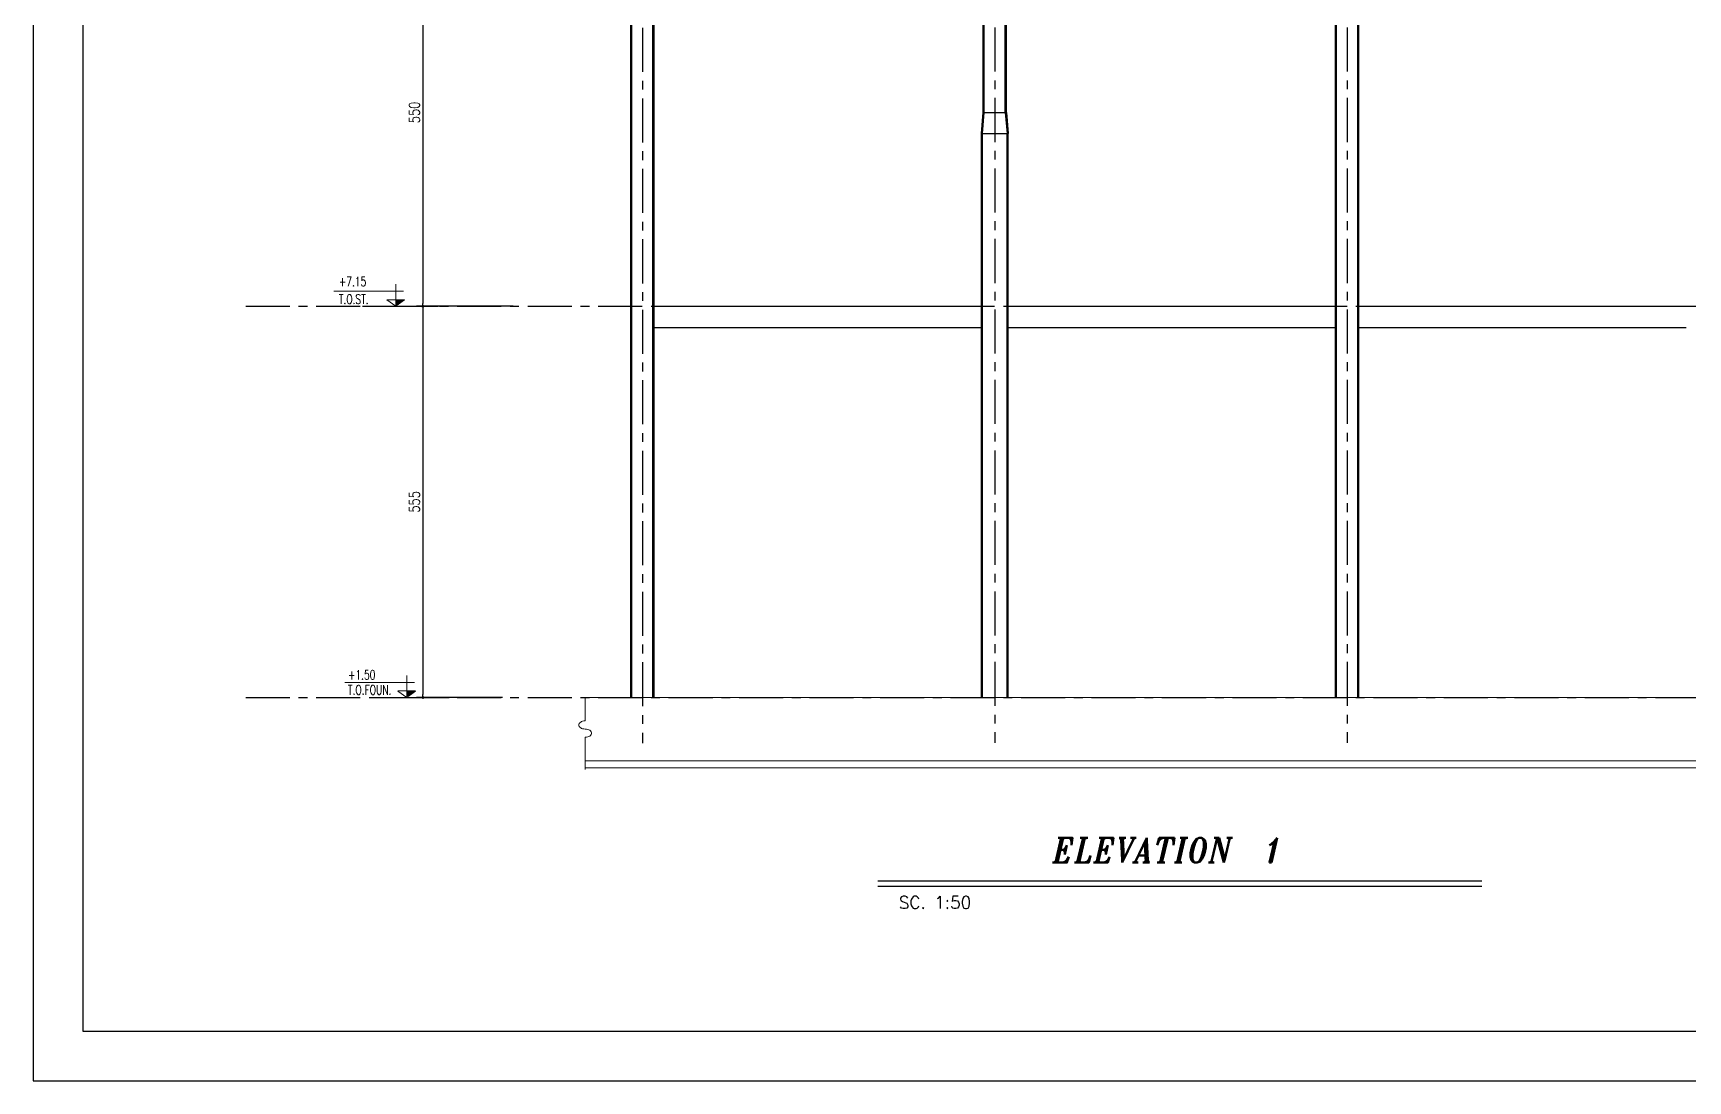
# Model space of a CAD drawing. Header units: inches. Extents: x 460503 to 460688, y 47570 to 48852.
# Drawn here: x 460506.05 to 460553.01, y 48007.6 to 48037.33 of the extents above; entities that cross this region are included whole.
import ezdxf

# ---------------------------------------------------------------- set-up
doc = ezdxf.new("R2010")
doc.units = ezdxf.units.IN
doc.header["$MEASUREMENT"] = 0
doc.linetypes.add('CENTER', pattern=[2, 1.25, -0.25, 0.25, -0.25])
doc.linetypes.add('HIDDEN', pattern=[0.375, 0.25, -0.125])
for name, color, linetype in [('1', 1, 'Continuous'), ('1R', 1, 'Continuous'), ('2H', 2, 'HIDDEN'), ('3', 3, 'HIDDEN'), ('3G', 3, 'Continuous'), ('4C', 4, 'Continuous'), ('6M', 6, 'Continuous'), ('AXE', 1, 'CENTER'), ('D', 1, 'Continuous'), ('DIM', 8, 'Continuous'), ('lateral brace', 5, 'Continuous'), ('Layer4', 118, 'Continuous'), ('LEVEL', 3, 'HIDDEN'), ('TXT', 3, 'Continuous')]:
    doc.layers.add(name, color=color, linetype=linetype)
doc.layers.add('2', color=2, linetype='Continuous', lineweight=9)
doc.styles.add('ITALICT', font='italict')
doc.styles.add('ROMANS', font='ROMANS', dxfattribs={"width": 0.8})
doc.styles.add('ROMANT', font='romant')
doc.dimstyles.new('1-100', dxfattribs={"dimtxt": 0.3, "dimasz": 0.08, "dimexe": 0.18, "dimexo": 0.0625, "dimgap": 0.09, "dimtad": 1, "dimdec": 0, "dimlfac": 100, "dimdsep": 46, "dimtxsty": 'ROMANT', "dimblk": 'DOT', "dimcen": 0.09, "dimclrd": 1, "dimclre": 1, "dimclrt": 3, "dimadec": 0, "dimazin": 0, "dimtfac": 1, "dimtdec": 0, "dimtix": 1, "dimtofl": 0, "dimtmove": 2, "dimatfit": 3, "dimldrblk": 'DOT', "dimfxl": 1, "dimtolj": 1, "dimarcsym": 0})

# ---------------------------------------------------------------- blocks, each defined once
blk = doc.blocks.new('DOT')
at = {"layer": 'DIM', "color": 0, "linetype": 'ByBlock'}
blk.add_line((-0.5, 0), (-1, 0), dxfattribs=at)
at = {"layer": 'DIM', "color": 0, "linetype": 'ByBlock', "const_width": 0.5}
blk.add_lwpolyline([(-0.25, 0, 1), (0.25, 0, 1)], format="xyb", close=True, dxfattribs=at)
blk = doc.blocks.new('*D373')
at = {"layer": 'D', "color": 1, "lineweight": -2, "transparency": 16777216}
for p, q in [((460519.665, 48029.58), (460516.927, 48029.58)), ((460517.107, 48029.5), (460517.107, 48018.56)), ((460519.367, 48018.48), (460516.927, 48018.48))]:
    blk.add_line(p, q, dxfattribs=at)
at = {"layer": 'Defpoints', "color": 0, "transparency": 16777216}
for p in [(460519.727, 48029.58), (460517.107, 48018.48), (460519.429, 48018.48)]:
    blk.add_point(p, dxfattribs=at)
at = {"layer": 'D', "color": 1, "lineweight": -2, "transparency": 16777216, "xscale": 0.08, "yscale": 0.08, "zscale": 0.08}
for p, rotation in [((460517.107, 48029.58), 90), ((460517.107, 48018.48), 270)]:
    blk.add_blockref('DOT', p, dxfattribs=dict(at, rotation=rotation))
at = {"layer": 'D', "color": 2, "transparency": 16777216, "insert": (460516.867, 48024.03), "char_height": 0.3, "attachment_point": 5, "rotation": 90, "style": 'ROMANS'}
blk.add_mtext('\\A1;555', dxfattribs=at)
blk = doc.blocks.new('_Dot')
at = {"layer": 'DIM', "color": 0, "lineweight": -2}
blk.add_line((-0.5, 0), (-1, 0), dxfattribs=at)
at = {"layer": 'DIM', "color": 0, "const_width": 0.5}
blk.add_lwpolyline([(-0.25, 0, 1), (0.25, 0, 1)], format="xyb", close=True, dxfattribs=at)
blk = doc.blocks.new('*D374')
at = {"layer": 'D', "color": 1, "lineweight": -2, "transparency": 16777216}
for p, q in [((460519.525, 48040.58), (460516.927, 48040.58)), ((460517.107, 48040.5), (460517.107, 48029.66)), ((460519.367, 48029.58), (460516.927, 48029.58))]:
    blk.add_line(p, q, dxfattribs=at)
at = {"layer": 'Defpoints', "color": 0, "transparency": 16777216}
for p in [(460519.588, 48040.58), (460517.107, 48029.58), (460519.429, 48029.58)]:
    blk.add_point(p, dxfattribs=at)
at = {"layer": 'D', "color": 1, "lineweight": -2, "transparency": 16777216, "xscale": 0.08, "yscale": 0.08, "zscale": 0.08}
for p, rotation in [((460517.107, 48040.58), 90), ((460517.107, 48029.58), 270)]:
    blk.add_blockref('DOT', p, dxfattribs=dict(at, rotation=rotation))
at = {"layer": 'D', "color": 2, "transparency": 16777216, "insert": (460516.867, 48035.08), "char_height": 0.3, "attachment_point": 5, "rotation": 90, "style": 'ROMANS'}
blk.add_mtext('\\A1;550', dxfattribs=at)
blk = doc.blocks.new('ss')
at = {"layer": '2'}
for p, q in [((0, 0.137), (0, 0.514)), ((0, -0.137), (0, -0.674))]:
    blk.add_line(p, q, dxfattribs=at)
for points in [[(0, 0, -0.064661), (-0.043, 0.006, -0.077521), (-0.076, 0.02, -0.107173), (-0.1, 0.044, -0.145), (-0.107, 0.069, -0.145), (-0.1, 0.093, -0.107173), (-0.076, 0.117, -0.077521), (-0.043, 0.131, -0.064661), (0, 0.137, -0.064661)], [(0, -0.137, 0.064661), (0.043, -0.131, 0.077521), (0.076, -0.117, 0.107173), (0.1, -0.093, 0.145), (0.107, -0.069, 0.145), (0.1, -0.044, 0.107173), (0.076, -0.02, 0.077521), (0.043, -0.006, 0.064661), (0, 0, 0.064661)]]:
    blk.add_lwpolyline(points, format="xyb", dxfattribs=at)

msp = doc.modelspace()

# ---------------------------------------------------------------- hatches: boundary and pattern name
at = {"layer": '1R'}
h = msp.add_hatch(color=256, dxfattribs=at)
h.dxf.hatch_style = 1
h.paths.add_polyline_path([(460533.00534581, 48035.10116786), (460533.00534581, 48035.07974456), (460533.03534581, 48035.07974456)])
h.paths.add_polyline_path([(460533.00534581, 48035.07974456), (460533.00366149, 48035.05953279), (460533.03534581, 48035.07974456)])
h = msp.add_hatch(color=256, dxfattribs=at)
h.dxf.hatch_style = 1
h.paths.add_polyline_path([(460533.66534581, 48035.07974456), (460533.66534581, 48035.10116786), (460533.63534581, 48035.07974456)])
h.paths.add_polyline_path([(460533.66703012, 48035.05953279), (460533.66534581, 48035.07974456), (460533.63534581, 48035.07974456)])
h = msp.add_hatch(color=256, dxfattribs=at)
h.dxf.hatch_style = 1
h.paths.add_polyline_path([(460532.9569858, 48034.49942444), (460532.95534581, 48034.47974456), (460532.98534581, 48034.47974456)])
h.paths.add_polyline_path([(460532.95534581, 48034.47974456), (460532.95534581, 48034.45832127), (460532.98534581, 48034.47974456)])
h = msp.add_hatch(color=256, dxfattribs=at)
h.dxf.hatch_style = 1
h.paths.add_polyline_path([(460533.71534581, 48034.47974456), (460533.71370582, 48034.49942444), (460533.68534581, 48034.47974456)])
h.paths.add_polyline_path([(460533.71534581, 48034.45832127), (460533.71534581, 48034.47974456), (460533.68534581, 48034.47974456)])

# ---------------------------------------------------------------- linework, layer by layer
at = {"layer": '1'}
msp.add_lwpolyline([(460507.46120186, 48009.01534443), (460588.72955203, 48009.01534443), (460588.72955203, 48065.64834106), (460507.46120186, 48065.64834106)], close=True, dxfattribs=at)
at = {"layer": '1R'}
for p, q in [((460533.03534581, 48035.07974456, 0.01999995), (460533.00366252, 48035.05954508, 0.01437496)), ((460533.03534581, 48035.07974456, 0.01999995), (460533.00534581, 48035.10116786, 0.01999995)), ((460533.00534581, 48035.07974456, 0.00499999), (460533.66534581, 48035.07974456, 0.00499999)), ((460533.05534581, 48035.07974456, 0.01999995), (460533.66534581, 48035.07974456, 0.01999995)), ((460533.63534581, 48035.07974456, 0.01999995), (460533.66534581, 48035.10116786, 0.01999995)), ((460533.63534581, 48035.07974456, 0.01999995), (460533.66701534, 48035.0597102, 0.01437496)), ((460532.95534581, 48034.47974456, 0.00499999), (460533.71534581, 48034.47974456, 0.00499999)), ((460532.95534581, 48034.47974456, 0.00499999), (460533.71534581, 48034.47974456, 0.00499999)), ((460532.95534581, 48034.47974456, 0.00499999), (460533.56534581, 48034.47974456, 0.00499999)), ((460532.95534581, 48034.47974456, 0.00499999), (460533.56534581, 48034.47974456, 0.00499999)), ((460532.98534581, 48034.47974456, 0.00499999), (460532.95534581, 48034.45832127, 0.00499999)), ((460532.98534581, 48034.47974456, 0.00499999), (460532.9569858, 48034.49942444, 0.00499999)), ((460533.68534581, 48034.47974456, 0.00499999), (460533.71370582, 48034.49942444, 0.00499999)), ((460533.68534581, 48034.47974456, 0.00499999), (460533.71534581, 48034.45832127, 0.00499999))]:
    msp.add_line(p, q, dxfattribs=at)
at = {"layer": '2'}
for p, q in [((460516.34069642, 48029.57974456), (460516.34069642, 48030.20417523)), ((460516.55354241, 48030.00785847), (460514.58188934, 48030.00785847)), ((460516.34069642, 48029.57974456), (460516.08065155, 48029.75990742)), ((460516.08071815, 48029.76461826), (460516.58080442, 48029.76461826)), ((460516.6529367, 48018.47974456), (460516.6529367, 48019.10417523)), ((460516.86578269, 48018.90785847), (460514.89412962, 48018.90785847)), ((460516.6529367, 48018.47974456), (460516.39289184, 48018.65990742)), ((460516.39295843, 48018.66461826), (460516.89304471, 48018.66461826)), ((460521.71390906, 48018.47974456), (460566.01532906, 48018.47974456)), ((460521.71381732, 48016.67974456), (460565.97141467, 48016.68563694)), ((460521.71380559, 48016.47974456), (460565.97138708, 48016.48563693))]:
    msp.add_line(p, q, dxfattribs=at)
at = {"layer": '2H'}
for p, q in [((460516.58073783, 48029.75990742), (460516.34069642, 48029.57974456)), ((460516.89297811, 48018.65990742), (460516.6529367, 48018.47974456))]:
    msp.add_line(p, q, dxfattribs=at)
at = {"layer": '3'}
for points in [[(460516.34069642, 48029.57974456), (460516.58073783, 48029.75990742), (460516.34069642, 48029.75990742)], [(460516.6529367, 48018.47974456), (460516.89297811, 48018.65990742), (460516.6529367, 48018.65990742)]]:
    msp.add_solid(points, dxfattribs=at)
at = {"layer": '3G'}
for p, q in [((460533.00534581, 48035.07974456, 0.00499999), (460533.00534581, 48051.01483915, 0.00499999)), ((460533.03534581, 48035.07974456, 0.00499999), (460533.03534581, 48051.01914443, 0.00499999)), ((460533.63534581, 48035.07974456, 0.00499999), (460533.63534581, 48051.10525011, 0.00499999)), ((460533.66534581, 48035.07974456, 0.00499999), (460533.66534581, 48051.10955539, 0.00499999)), ((460543.00534581, 48018.48970389, 0.00499999), (460543.00534581, 48051.10955539, 0.00499999)), ((460543.03534581, 48018.48970389, 0.00499999), (460543.03534581, 48051.10525011, 0.00499999)), ((460543.63534581, 48018.48970389, 0.00499999), (460543.63534581, 48051.01914443, 0.00499999)), ((460543.66534581, 48018.48970389, 0.00499999), (460543.66534581, 48051.01483915, 0.00499999)), ((460523.00534581, 48018.47974456, 0.00499999), (460523.00534581, 48049.57974456, 0.00499999)), ((460523.03534581, 48018.47974456, 0.00499999), (460523.03534581, 48049.58396486, 0.00499999)), ((460523.63534581, 48018.47974456, 0.00499999), (460523.63534581, 48049.67015552, 0.00499999)), ((460523.66534581, 48018.47974456, 0.00499999), (460523.66534581, 48049.6744608, 0.00499999)), ((460532.95534581, 48034.47974456, 0.00499999), (460533.00534581, 48035.07974456, 0.00499999)), ((460532.98534581, 48034.47974456, 0.00499999), (460533.03534581, 48035.07974456, 0.00499999)), ((460533.63534581, 48035.07974456, 0.00499999), (460533.68534581, 48034.47974456, 0.00499999)), ((460533.66534581, 48035.07974456, 0.00499999), (460533.71534581, 48034.47974456, 0.00499999)), ((460532.95534581, 48018.47974456, 0.00499999), (460532.95534581, 48034.47974456, 0.00499999)), ((460532.98534581, 48018.47974456, 0.00499999), (460532.98534581, 48034.47974456, 0.00499999)), ((460533.68534581, 48018.47974456, 0.00499999), (460533.68534581, 48034.47974456, 0.00499999)), ((460533.68534581, 48018.47974456, 0.00499999), (460533.68534581, 48034.47974456, 0.00499999)), ((460533.71534581, 48018.47974456, 0.00499999), (460533.71534581, 48034.47974456, 0.00499999)), ((460523.66534581, 48029.57974456), (460532.95534581, 48029.57974456)), ((460533.71534581, 48029.57974456), (460543.00534581, 48029.57974456)), ((460543.66534581, 48029.57974456), (460552.95534581, 48029.57974456)), ((460523.66534581, 48028.97974456), (460532.95534581, 48028.97974456)), ((460533.71534581, 48028.97974456), (460543.00534581, 48028.97974456)), ((460543.66534581, 48028.97974456), (460552.95534581, 48028.97974456)), ((460530.0264893, 48013.1292565), (460547.15743261, 48013.1292565))]:
    msp.add_line(p, q, dxfattribs=at)
at = {"layer": '3G', "linetype": 'ByBlock'}
msp.add_line((460530.01366834, 48013.1292565), (460547.15743261, 48013.1292565), dxfattribs=at)
at = {"layer": '6M', "color": 4}
msp.add_line((460530.01366834, 48013.27982363), (460547.15743261, 48013.27982363), dxfattribs=at)
at = {"layer": 'AXE'}
for p, q in [((460523.33534581, 48059.48066638, 0.00499999), (460523.33534581, 48017.182472, 0.00499999)), ((460533.33534581, 48059.49062571, 0.00499999), (460533.33534581, 48017.19243133, 0.00499999)), ((460543.33534581, 48059.49062571, 0.00499999), (460543.33534581, 48017.19243133, 0.00499999)), ((460512.08129343, 48029.57974456), (460567.369901, 48029.57974456)), ((460512.08129343, 48018.47974456), (460567.369901, 48018.47974456))]:
    msp.add_line(p, q, dxfattribs=at)
at = {"layer": 'D'}
for p, q in [((460515.39102298, 48029.57974456), (460517.54138379, 48029.57974456)), ((460515.70326327, 48018.47974456), (460517.85362407, 48018.47974456))]:
    msp.add_line(p, q, dxfattribs=at)
at = {"layer": 'DIM'}
msp.add_lwpolyline([(460506.04537694, 48007.59951951), (460590.14537694, 48007.59951951), (460590.14537694, 48067.06416598), (460506.04537694, 48067.06416598)], close=True, dxfattribs=at)
at = {"layer": 'lateral brace'}
msp.add_lwpolyline([(460506.04537694, 48007.59951951), (460590.14537694, 48007.59951951), (460590.14537694, 48067.06416598), (460506.04537694, 48067.06416598)], close=True, dxfattribs=at)
at = {"layer": 'Layer4'}
msp.add_lwpolyline([(460590.14537694, 48067.06416598), (460506.04537694, 48067.06416598), (460506.04537694, 48007.59951951), (460590.14537694, 48007.59951951)], close=True, dxfattribs=at)

# ---------------------------------------------------------------- block references
at = {"layer": 'TXT', "xscale": 1.7, "yscale": 1.7, "zscale": 1.7}
msp.add_blockref('ss', (460521.71385211, 48017.58284248), dxfattribs=at)

# ---------------------------------------------------------------- texts
at = {"layer": '3G', "style": 'ROMANS'}
msp.add_text('SC. 1:50', height=0.35, dxfattribs=at).set_placement((460530.61307958, 48012.48846813))
at = {"layer": '4C', "style": 'ITALICT', "width": 0.9}
msp.add_text('ELEVATION  1', height=0.7, dxfattribs=at).set_placement((460534.97608808, 48013.79258939))
at = {"layer": 'LEVEL', "style": 'ROMANS', "width": 0.7}
for s, p in [('+7.15', (460514.72268757, 48030.1474926)), ('T.O.ST.  ', (460514.72268757, 48029.64624569)), ('+1.50', (460514.98278565, 48018.98879716)), ('T.O.FOUN.', (460514.98278565, 48018.5592398))]:
    msp.add_text(s, height=0.27, dxfattribs=at).set_placement(p)

# ---------------------------------------------------------------- dimensions: what is measured, and where the dimension line sits
at = {"layer": 'D'}
for base, p1, p2, text, picture, middle in [((460517.1073024, 48029.57974456), (460519.58755882, 48040.57974456), (460519.42931754, 48029.57974456), '550', '*D374', (460516.8673024, 48035.07974456)), ((460517.1073024, 48018.47974456), (460519.7274975, 48029.57974456), (460519.42931754, 48018.47974456), '555', '*D373', (460516.8673024, 48024.02974456))]:
    dim = msp.add_linear_dim(base=base, p1=p1, p2=p2, angle=90, text=text, dimstyle='1-100', override={"dimtxsty": 'ROMANS', "dimclrt": 2, "dimtmove": 1}, dxfattribs=at)
    dim.commit()
    dim.dimension.update_dxf_attribs({"geometry": picture, "text_midpoint": middle})

doc.saveas('drawing.dxf')
